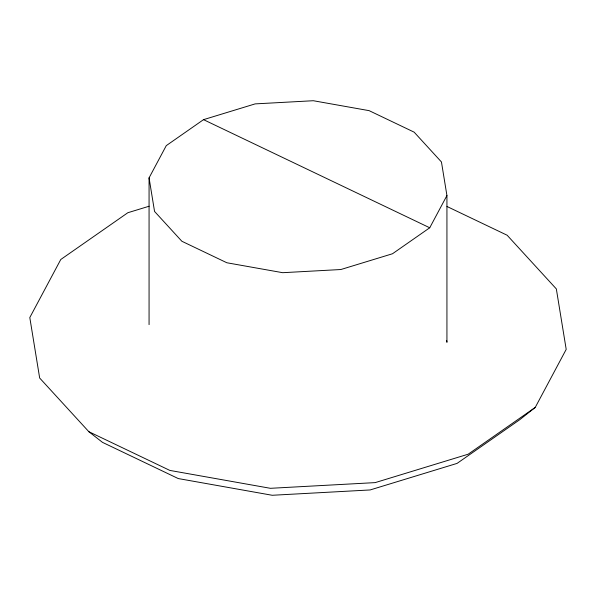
<?xml version="1.0" encoding="UTF-8"?>
<svg xmlns="http://www.w3.org/2000/svg" width="596" height="596" viewBox="0 0 596 596"><rect width="100%" height="100%" fill="white"/><g stroke="black" fill="none" stroke-linecap="round" stroke-linejoin="round"><path stroke-width="0.89" d="M149.067 324.626L149.067 177.869L166.269 145.64L203.519 119.654L255.155 103.89L313.31 100.724L369.14 110.655L414.138 132.156L441.45 161.97L446.933 195.548L446.933 342.305L446.635 340.495M149.067 177.869L154.55 211.446L181.862 241.261L226.86 262.762L282.69 272.692L340.845 269.526L392.481 253.762L429.731 227.776L446.933 195.548M149.104 206.231L127.849 212.72L60.77 259.506L29.8 317.549L39.664 378.02L88.856 431.705L102.475 442.351L178.234 478.558L272.223 495.276L370.138 489.949L457.065 463.397L519.787 419.666L535.23 407.433L566.2 349.383L556.336 288.918L507.144 235.234L446.993 206.484M535.23 407.433L468.151 454.212L375.16 482.618L270.428 488.31L169.89 470.43L88.856 431.705M203.519 119.654L429.731 227.776"/></g></svg>
